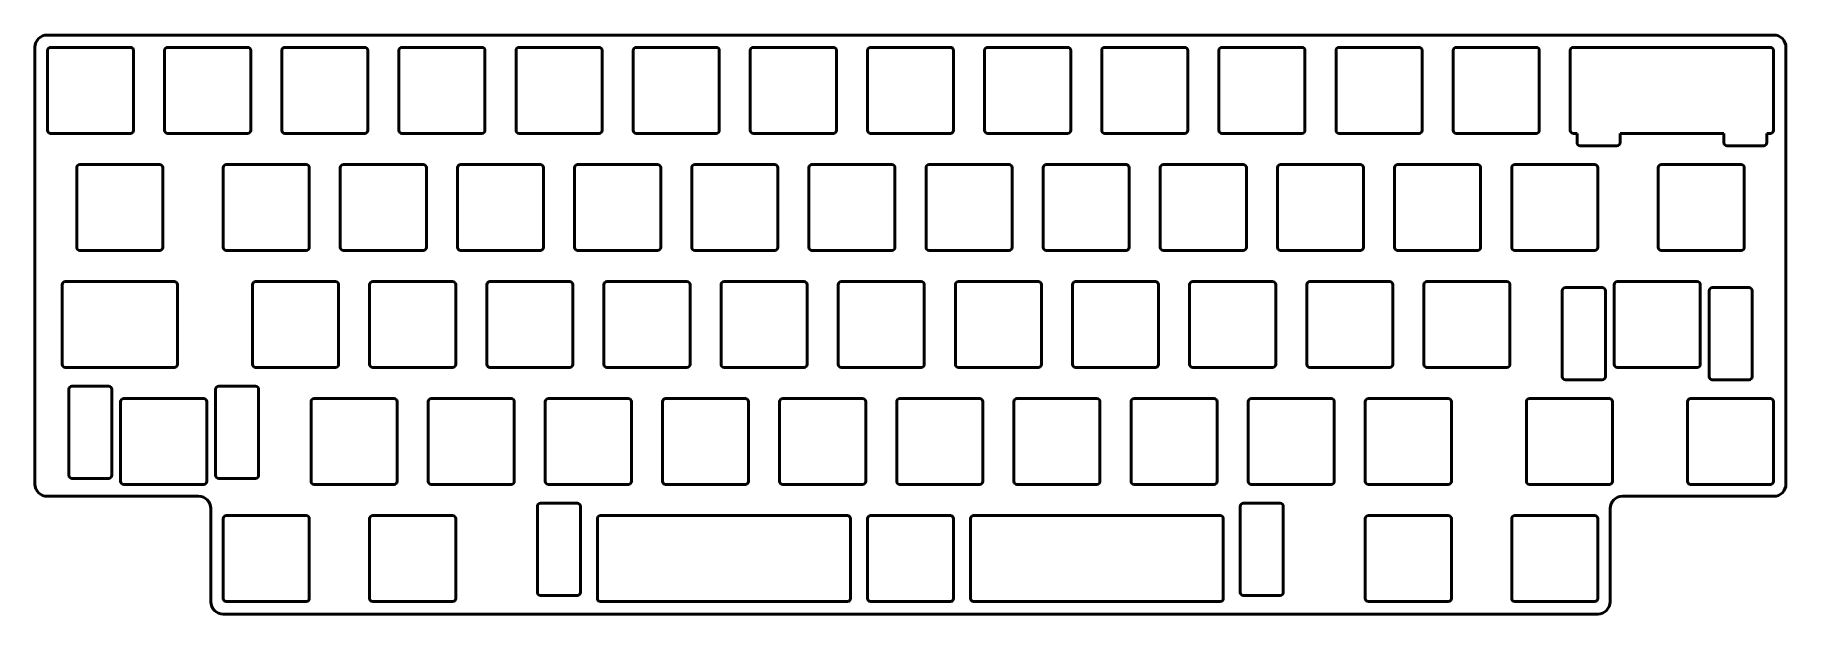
# Model space of a CAD drawing. Header units: millimetres. Extents: x 66 to 350, y 307 to 401.
import ezdxf

# ---------------------------------------------------------------- set-up
doc = ezdxf.new("R2010")
doc.units = ezdxf.units.MM
doc.header["$LTSCALE"] = 0.75
doc.layers.add('Visible', color=7, linetype='Continuous', lineweight=50)

msp = doc.modelspace()

# ---------------------------------------------------------------- linework, layer by layer
at = {"layer": 'Visible'}
for p, q in [((65.68, 327.93), (65.68, 399.02)), ((67.68, 401.02), (348.43, 401.02)), ((68.21, 399), (81.21, 399)), ((87.26, 399), (100.26, 399)), ((106.31, 399), (119.31, 399)), ((125.36, 399), (138.36, 399)), ((144.41, 399), (157.41, 399)), ((163.46, 399), (176.46, 399)), ((182.51, 399), (195.51, 399)), ((201.56, 399), (214.56, 399)), ((220.61, 399), (233.61, 399)), ((239.66, 399), (252.66, 399)), ((258.71, 399), (271.71, 399)), ((277.76, 399), (290.76, 399)), ((296.81, 399), (309.81, 399)), ((315.86, 399), (347.91, 399)), ((350.43, 399.02), (350.43, 327.93)), ((67.71, 385.5), (67.71, 398.5)), ((81.71, 398.5), (81.71, 385.5)), ((86.76, 385.5), (86.76, 398.5)), ((100.76, 398.5), (100.76, 385.5)), ((105.81, 385.5), (105.81, 398.5)), ((119.81, 398.5), (119.81, 385.5)), ((124.86, 385.5), (124.86, 398.5)), ((138.86, 398.5), (138.86, 385.5)), ((143.91, 385.5), (143.91, 398.5)), ((157.91, 398.5), (157.91, 385.5)), ((162.96, 385.5), (162.96, 398.5)), ((176.96, 398.5), (176.96, 385.5)), ((182.01, 385.5), (182.01, 398.5)), ((196.01, 398.5), (196.01, 385.5)), ((201.06, 385.5), (201.06, 398.5)), ((215.06, 398.5), (215.06, 385.5)), ((220.11, 385.5), (220.11, 398.5)), ((234.11, 398.5), (234.11, 385.5)), ((239.16, 385.5), (239.16, 398.5)), ((253.16, 398.5), (253.16, 385.5)), ((258.21, 385.5), (258.21, 398.5)), ((272.21, 398.5), (272.21, 385.5)), ((277.26, 385.5), (277.26, 398.5)), ((291.26, 398.5), (291.26, 385.5)), ((296.31, 385.5), (296.31, 398.5)), ((310.31, 398.5), (310.31, 385.5)), ((315.36, 385.5), (315.36, 398.5)), ((348.41, 398.5), (348.41, 385.5)), ((81.21, 385), (68.21, 385)), ((100.26, 385), (87.26, 385)), ((119.31, 385), (106.31, 385)), ((138.36, 385), (125.36, 385)), ((157.41, 385), (144.41, 385)), ((176.46, 385), (163.46, 385)), ((195.51, 385), (182.51, 385)), ((214.56, 385), (201.56, 385)), ((233.61, 385), (220.61, 385)), ((252.66, 385), (239.66, 385)), ((271.71, 385), (258.71, 385)), ((290.76, 385), (277.76, 385)), ((309.81, 385), (296.81, 385)), ((316.45, 385), (315.86, 385)), ((316.45, 383.5), (316.45, 385)), ((323.45, 385), (323.45, 383.5)), ((340.32, 385), (323.45, 385)), ((340.32, 383.5), (340.32, 385)), ((347.91, 385), (347.32, 385)), ((347.32, 385), (347.32, 383.5)), ((322.95, 383), (316.95, 383)), ((346.82, 383), (340.82, 383)), ((72.47, 366.45), (72.47, 379.45)), ((72.97, 379.95), (85.97, 379.95)), ((86.47, 379.45), (86.47, 366.45)), ((96.28, 366.45), (96.28, 379.45)), ((96.78, 379.95), (109.78, 379.95)), ((110.28, 379.45), (110.28, 366.45)), ((115.33, 366.45), (115.33, 379.45)), ((115.83, 379.95), (128.83, 379.95)), ((129.33, 379.45), (129.33, 366.45)), ((134.38, 366.45), (134.38, 379.45)), ((134.88, 379.95), (147.88, 379.95)), ((148.38, 379.45), (148.38, 366.45)), ((153.43, 366.45), (153.43, 379.45)), ((153.93, 379.95), (166.93, 379.95)), ((167.43, 379.45), (167.43, 366.45)), ((172.48, 366.45), (172.48, 379.45)), ((172.98, 379.95), (185.98, 379.95)), ((186.48, 379.45), (186.48, 366.45)), ((191.53, 366.45), (191.53, 379.45)), ((192.03, 379.95), (205.03, 379.95)), ((205.53, 379.45), (205.53, 366.45)), ((210.58, 366.45), (210.58, 379.45)), ((211.08, 379.95), (224.08, 379.95)), ((224.58, 379.45), (224.58, 366.45)), ((229.63, 366.45), (229.63, 379.45)), ((230.13, 379.95), (243.13, 379.95)), ((243.63, 379.45), (243.63, 366.45)), ((248.68, 366.45), (248.68, 379.45)), ((249.18, 379.95), (262.18, 379.95)), ((262.68, 379.45), (262.68, 366.45)), ((267.73, 366.45), (267.73, 379.45)), ((268.23, 379.95), (281.23, 379.95)), ((281.73, 379.45), (281.73, 366.45)), ((286.78, 366.45), (286.78, 379.45)), ((287.28, 379.95), (300.28, 379.95)), ((300.78, 379.45), (300.78, 366.45)), ((305.83, 366.45), (305.83, 379.45)), ((306.33, 379.95), (319.33, 379.95)), ((319.83, 379.45), (319.83, 366.45)), ((329.65, 366.45), (329.65, 379.45)), ((330.15, 379.95), (343.15, 379.95)), ((343.65, 379.45), (343.65, 366.45)), ((85.97, 365.95), (72.97, 365.95)), ((109.78, 365.95), (96.78, 365.95)), ((128.83, 365.95), (115.83, 365.95)), ((147.88, 365.95), (134.88, 365.95)), ((166.93, 365.95), (153.93, 365.95)), ((185.98, 365.95), (172.98, 365.95)), ((205.03, 365.95), (192.03, 365.95)), ((224.08, 365.95), (211.08, 365.95)), ((243.13, 365.95), (230.13, 365.95)), ((262.18, 365.95), (249.18, 365.95)), ((281.23, 365.95), (268.23, 365.95)), ((300.28, 365.95), (287.28, 365.95)), ((319.33, 365.95), (306.33, 365.95)), ((343.15, 365.95), (330.15, 365.95)), ((70.09, 347.4), (70.09, 360.4)), ((70.09, 360.4), (70.1, 360.4)), ((70.6, 360.9), (88.35, 360.9)), ((88.85, 360.4), (88.85, 347.4)), ((101.05, 347.4), (101.05, 360.4)), ((101.55, 360.9), (114.55, 360.9)), ((115.05, 360.4), (115.05, 347.4)), ((120.1, 347.4), (120.1, 360.4)), ((120.6, 360.9), (133.6, 360.9)), ((134.1, 360.4), (134.1, 347.4)), ((139.15, 347.4), (139.15, 360.4)), ((139.65, 360.9), (152.65, 360.9)), ((153.15, 360.4), (153.15, 347.4)), ((158.2, 347.4), (158.2, 360.4)), ((158.7, 360.9), (171.7, 360.9)), ((172.2, 360.4), (172.2, 347.4)), ((177.25, 347.4), (177.25, 360.4)), ((177.75, 360.9), (190.75, 360.9)), ((191.25, 360.4), (191.25, 347.4)), ((196.3, 347.4), (196.3, 360.4)), ((196.8, 360.9), (209.8, 360.9)), ((210.3, 360.4), (210.3, 347.4)), ((215.35, 347.4), (215.35, 360.4)), ((215.85, 360.9), (228.85, 360.9)), ((229.35, 360.4), (229.35, 347.4)), ((234.4, 347.4), (234.4, 360.4)), ((234.9, 360.9), (247.9, 360.9)), ((248.4, 360.4), (248.4, 347.4)), ((253.45, 347.4), (253.45, 360.4)), ((253.95, 360.9), (266.95, 360.9)), ((267.45, 360.4), (267.45, 347.4)), ((272.5, 347.4), (272.5, 360.4)), ((273, 360.9), (286, 360.9)), ((286.5, 360.4), (286.5, 347.4)), ((291.55, 347.4), (291.55, 360.4)), ((292.05, 360.9), (305.05, 360.9)), ((305.55, 360.4), (305.55, 347.4)), ((314.06, 345.4), (314.06, 359.4)), ((314.56, 359.9), (320.56, 359.9)), ((321.06, 359.4), (321.06, 345.4)), ((322.5, 347.4), (322.5, 360.4)), ((323, 360.9), (336, 360.9)), ((336.5, 360.4), (336.5, 347.4)), ((337.94, 345.4), (337.94, 359.4)), ((338.44, 359.9), (344.44, 359.9)), ((344.94, 359.4), (344.94, 345.4)), ((70.1, 347.4), (70.09, 347.4)), ((88.35, 346.9), (70.6, 346.9)), ((114.55, 346.9), (101.55, 346.9)), ((133.6, 346.9), (120.6, 346.9)), ((152.65, 346.9), (139.65, 346.9)), ((171.7, 346.9), (158.7, 346.9)), ((190.75, 346.9), (177.75, 346.9)), ((209.8, 346.9), (196.8, 346.9)), ((228.85, 346.9), (215.85, 346.9)), ((247.9, 346.9), (234.9, 346.9)), ((266.95, 346.9), (253.95, 346.9)), ((286, 346.9), (273, 346.9)), ((305.05, 346.9), (292.05, 346.9)), ((320.56, 344.9), (314.56, 344.9)), ((336, 346.9), (323, 346.9)), ((344.44, 344.9), (338.44, 344.9)), ((71.18, 329.35), (71.18, 343.35)), ((71.68, 343.85), (77.68, 343.85)), ((78.18, 343.35), (78.18, 329.35)), ((80.11, 341.85), (93.11, 341.85)), ((95.05, 329.35), (95.05, 343.35)), ((95.55, 343.85), (101.55, 343.85)), ((102.05, 343.35), (102.05, 329.35)), ((111.07, 341.85), (124.07, 341.85)), ((130.12, 341.85), (143.12, 341.85)), ((149.17, 341.85), (162.17, 341.85)), ((168.22, 341.85), (181.22, 341.85)), ((187.27, 341.85), (200.27, 341.85)), ((206.32, 341.85), (219.32, 341.85)), ((225.37, 341.85), (238.37, 341.85)), ((244.42, 341.85), (257.42, 341.85)), ((263.47, 341.85), (276.47, 341.85)), ((282.52, 341.85), (295.52, 341.85)), ((308.71, 341.85), (321.71, 341.85)), ((334.91, 341.85), (347.91, 341.85)), ((79.61, 328.35), (79.61, 341.35)), ((93.61, 341.35), (93.61, 328.35)), ((110.57, 328.35), (110.57, 341.35)), ((124.57, 341.35), (124.57, 328.35)), ((129.62, 328.35), (129.62, 341.35)), ((143.62, 341.35), (143.62, 328.35)), ((148.67, 328.35), (148.67, 341.35)), ((162.67, 341.35), (162.67, 328.35)), ((167.72, 328.35), (167.72, 341.35)), ((181.72, 341.35), (181.72, 328.35)), ((186.77, 328.35), (186.77, 341.35)), ((200.77, 341.35), (200.77, 328.35)), ((205.82, 328.35), (205.82, 341.35)), ((219.82, 341.35), (219.82, 328.35)), ((224.87, 328.35), (224.87, 341.35)), ((238.87, 341.35), (238.87, 328.35)), ((243.92, 328.35), (243.92, 341.35)), ((257.92, 341.35), (257.92, 328.35)), ((262.97, 328.35), (262.97, 341.35)), ((276.97, 341.35), (276.97, 328.35)), ((282.02, 328.35), (282.02, 341.35)), ((296.02, 341.35), (296.02, 328.35)), ((308.21, 328.35), (308.21, 341.35)), ((322.21, 341.35), (322.21, 328.35)), ((334.41, 328.35), (334.41, 341.35)), ((348.41, 341.35), (348.41, 328.35)), ((71.68, 328.85), (77.68, 328.85)), ((93.11, 327.85), (80.11, 327.85)), ((95.55, 328.85), (101.55, 328.85)), ((124.07, 327.85), (111.07, 327.85)), ((143.12, 327.85), (130.12, 327.85)), ((162.17, 327.85), (149.17, 327.85)), ((181.22, 327.85), (168.22, 327.85)), ((200.27, 327.85), (187.27, 327.85)), ((219.32, 327.85), (206.32, 327.85)), ((238.37, 327.85), (225.37, 327.85)), ((257.42, 327.85), (244.42, 327.85)), ((276.47, 327.85), (263.47, 327.85)), ((295.52, 327.85), (282.52, 327.85)), ((321.71, 327.85), (308.71, 327.85)), ((347.91, 327.85), (334.91, 327.85)), ((67.68, 325.93), (92.28, 325.93)), ((147.88, 324.8), (153.88, 324.8)), ((262.18, 324.8), (268.18, 324.8)), ((323.83, 325.93), (348.43, 325.93)), ((94.28, 323.93), (94.28, 308.77)), ((96.28, 309.3), (96.28, 322.3)), ((96.78, 322.8), (109.78, 322.8)), ((110.28, 322.3), (110.28, 309.3)), ((120.1, 309.3), (120.1, 322.3)), ((120.6, 322.8), (133.6, 322.8)), ((134.1, 322.3), (134.1, 309.3)), ((147.38, 310.3), (147.38, 324.3)), ((154.38, 324.3), (154.38, 310.3)), ((157.13, 309.3), (157.13, 322.3)), ((157.63, 322.8), (197.81, 322.8)), ((198.31, 322.3), (198.31, 309.3)), ((201.06, 309.3), (201.06, 322.3)), ((201.56, 322.8), (214.56, 322.8)), ((215.06, 322.3), (215.06, 309.3)), ((217.81, 309.3), (217.81, 322.3)), ((218.31, 322.8), (258.43, 322.8)), ((258.93, 322.3), (258.93, 309.3)), ((261.68, 310.3), (261.68, 324.3)), ((268.68, 324.3), (268.68, 310.3)), ((282.02, 322.3), (282.02, 309.3)), ((282.52, 322.8), (295.52, 322.8)), ((296.02, 309.3), (296.02, 322.3)), ((305.83, 322.3), (305.83, 309.3)), ((306.33, 322.8), (319.33, 322.8)), ((319.83, 309.3), (319.83, 322.3)), ((321.83, 323.93), (321.83, 308.77)), ((109.78, 308.8), (96.78, 308.8)), ((133.6, 308.8), (120.6, 308.8)), ((153.88, 309.8), (147.88, 309.8)), ((197.81, 308.8), (157.63, 308.8)), ((214.56, 308.8), (201.56, 308.8)), ((258.43, 308.8), (218.31, 308.8)), ((268.18, 309.8), (262.18, 309.8)), ((295.52, 308.8), (282.52, 308.8)), ((319.33, 308.8), (306.33, 308.8)), ((319.83, 306.77), (96.28, 306.77))]:
    msp.add_line(p, q, dxfattribs=at)
at = {"layer": 'Visible', "extrusion": (0, 0, -1)}
for centre, radius, start, end in [((-67.68, 399.02), 2, 0, 90), ((-68.21, 398.5), 0.5, 0, 90), ((-81.21, 398.5), 0.5, 90, 180), ((-87.26, 398.5), 0.5, 0, 90), ((-100.26, 398.5), 0.5, 90, 180), ((-106.31, 398.5), 0.5, 0, 90), ((-119.31, 398.5), 0.5, 90, 180), ((-125.36, 398.5), 0.5, 0, 90), ((-138.36, 398.5), 0.5, 90, 180), ((-144.41, 398.5), 0.5, 0, 90), ((-157.41, 398.5), 0.5, 90, 180), ((-163.46, 398.5), 0.5, 0, 90), ((-176.46, 398.5), 0.5, 90, 180), ((-182.51, 398.5), 0.5, 0, 90), ((-195.51, 398.5), 0.5, 90, 180), ((-201.56, 398.5), 0.5, 0, 90), ((-214.56, 398.5), 0.5, 90, 180), ((-220.61, 398.5), 0.5, 0, 90), ((-233.61, 398.5), 0.5, 90, 180), ((-239.66, 398.5), 0.5, 0, 90), ((-252.66, 398.5), 0.5, 90, 180), ((-258.71, 398.5), 0.5, 0, 90), ((-271.71, 398.5), 0.5, 90, 180), ((-277.76, 398.5), 0.5, 0, 90), ((-290.76, 398.5), 0.5, 90, 180), ((-296.81, 398.5), 0.5, 0, 90), ((-309.81, 398.5), 0.5, 90, 180), ((-315.86, 398.5), 0.5, 0, 90), ((-347.91, 398.5), 0.5, 90, 180), ((-348.43, 399.02), 2, 90, 180), ((-68.21, 385.5), 0.5, 270, 0), ((-81.21, 385.5), 0.5, 180, 270), ((-87.26, 385.5), 0.5, 270, 0), ((-100.26, 385.5), 0.5, 180, 270), ((-106.31, 385.5), 0.5, 270, 0), ((-119.31, 385.5), 0.5, 180, 270), ((-125.36, 385.5), 0.5, 270, 0), ((-138.36, 385.5), 0.5, 180, 270), ((-144.41, 385.5), 0.5, 270, 0), ((-157.41, 385.5), 0.5, 180, 270), ((-163.46, 385.5), 0.5, 270, 0), ((-176.46, 385.5), 0.5, 180, 270), ((-182.51, 385.5), 0.5, 270, 0), ((-195.51, 385.5), 0.5, 180, 270), ((-201.56, 385.5), 0.5, 270, 0), ((-214.56, 385.5), 0.5, 180, 270), ((-220.61, 385.5), 0.5, 270, 0), ((-233.61, 385.5), 0.5, 180, 270), ((-239.66, 385.5), 0.5, 270, 0), ((-252.66, 385.5), 0.5, 180, 270), ((-258.71, 385.5), 0.5, 270, 0), ((-271.71, 385.5), 0.5, 180, 270), ((-277.76, 385.5), 0.5, 270, 0), ((-290.76, 385.5), 0.5, 180, 270), ((-296.81, 385.5), 0.5, 270, 0), ((-309.81, 385.5), 0.5, 180, 270), ((-315.86, 385.5), 0.5, 270, 0), ((-347.91, 385.5), 0.5, 180, 270), ((-316.95, 383.5), 0.5, 270, 0), ((-322.95, 383.5), 0.5, 180, 270), ((-340.82, 383.5), 0.5, 270, 0), ((-346.82, 383.5), 0.5, 180, 270), ((-72.97, 379.45), 0.5, 0, 90), ((-85.97, 379.45), 0.5, 90, 180), ((-96.78, 379.45), 0.5, 0, 90), ((-109.78, 379.45), 0.5, 90, 180), ((-115.83, 379.45), 0.5, 0, 90), ((-128.83, 379.45), 0.5, 90, 180), ((-134.88, 379.45), 0.5, 0, 90), ((-147.88, 379.45), 0.5, 90, 180), ((-153.93, 379.45), 0.5, 0, 90), ((-166.93, 379.45), 0.5, 90, 180), ((-172.98, 379.45), 0.5, 0, 90), ((-185.98, 379.45), 0.5, 90, 180), ((-192.03, 379.45), 0.5, 0, 90), ((-205.03, 379.45), 0.5, 90, 180), ((-211.08, 379.45), 0.5, 0, 90), ((-224.08, 379.45), 0.5, 90, 180), ((-230.13, 379.45), 0.5, 0, 90), ((-243.13, 379.45), 0.5, 90, 180), ((-249.18, 379.45), 0.5, 0, 90), ((-262.18, 379.45), 0.5, 90, 180), ((-268.23, 379.45), 0.5, 0, 90), ((-281.23, 379.45), 0.5, 90, 180), ((-287.28, 379.45), 0.5, 0, 90), ((-300.28, 379.45), 0.5, 90, 180), ((-306.33, 379.45), 0.5, 0, 90), ((-319.33, 379.45), 0.5, 90, 180), ((-330.15, 379.45), 0.5, 0, 90), ((-343.15, 379.45), 0.5, 90, 180), ((-72.97, 366.45), 0.5, 270, 0), ((-85.97, 366.45), 0.5, 180, 270), ((-96.78, 366.45), 0.5, 270, 0), ((-109.78, 366.45), 0.5, 180, 270), ((-115.83, 366.45), 0.5, 270, 0), ((-128.83, 366.45), 0.5, 180, 270), ((-134.88, 366.45), 0.5, 270, 0), ((-147.88, 366.45), 0.5, 180, 270), ((-153.93, 366.45), 0.5, 270, 0), ((-166.93, 366.45), 0.5, 180, 270), ((-172.98, 366.45), 0.5, 270, 0), ((-185.98, 366.45), 0.5, 180, 270), ((-192.03, 366.45), 0.5, 270, 0), ((-205.03, 366.45), 0.5, 180, 270), ((-211.08, 366.45), 0.5, 270, 0), ((-224.08, 366.45), 0.5, 180, 270), ((-230.13, 366.45), 0.5, 270, 0), ((-243.13, 366.45), 0.5, 180, 270), ((-249.18, 366.45), 0.5, 270, 0), ((-262.18, 366.45), 0.5, 180, 270), ((-268.23, 366.45), 0.5, 270, 0), ((-281.23, 366.45), 0.5, 180, 270), ((-287.28, 366.45), 0.5, 270, 0), ((-300.28, 366.45), 0.5, 180, 270), ((-306.33, 366.45), 0.5, 270, 0), ((-319.33, 366.45), 0.5, 180, 270), ((-330.15, 366.45), 0.5, 270, 0), ((-343.15, 366.45), 0.5, 180, 270), ((-70.6, 360.4), 0.5, 0, 90), ((-88.35, 360.4), 0.5, 90, 180), ((-101.55, 360.4), 0.5, 0, 90), ((-114.55, 360.4), 0.5, 90, 180), ((-120.6, 360.4), 0.5, 0, 90), ((-133.6, 360.4), 0.5, 90, 180), ((-139.65, 360.4), 0.5, 0, 90), ((-152.65, 360.4), 0.5, 90, 180), ((-158.7, 360.4), 0.5, 0, 90), ((-171.7, 360.4), 0.5, 90, 180), ((-177.75, 360.4), 0.5, 0, 90), ((-190.75, 360.4), 0.5, 90, 180), ((-196.8, 360.4), 0.5, 0, 90), ((-209.8, 360.4), 0.5, 90, 180), ((-215.85, 360.4), 0.5, 0, 90), ((-228.85, 360.4), 0.5, 90, 180), ((-234.9, 360.4), 0.5, 0, 90), ((-247.9, 360.4), 0.5, 90, 180), ((-253.95, 360.4), 0.5, 0, 90), ((-266.95, 360.4), 0.5, 90, 180), ((-273, 360.4), 0.5, 0, 90), ((-286, 360.4), 0.5, 90, 180), ((-292.05, 360.4), 0.5, 0, 90), ((-305.05, 360.4), 0.5, 90, 180), ((-314.56, 359.4), 0.5, 0, 90), ((-320.56, 359.4), 0.5, 90, 180), ((-323, 360.4), 0.5, 0, 90), ((-336, 360.4), 0.5, 90, 180), ((-338.44, 359.4), 0.5, 0, 90), ((-344.44, 359.4), 0.5, 90, 180), ((-70.6, 347.4), 0.5, 270, 0), ((-88.35, 347.4), 0.5, 180, 270), ((-101.55, 347.4), 0.5, 270, 0), ((-114.55, 347.4), 0.5, 180, 270), ((-120.6, 347.4), 0.5, 270, 0), ((-133.6, 347.4), 0.5, 180, 270), ((-139.65, 347.4), 0.5, 270, 0), ((-152.65, 347.4), 0.5, 180, 270), ((-158.7, 347.4), 0.5, 270, 0), ((-171.7, 347.4), 0.5, 180, 270), ((-177.75, 347.4), 0.5, 270, 0), ((-190.75, 347.4), 0.5, 180, 270), ((-196.8, 347.4), 0.5, 270, 0), ((-209.8, 347.4), 0.5, 180, 270), ((-215.85, 347.4), 0.5, 270, 0), ((-228.85, 347.4), 0.5, 180, 270), ((-234.9, 347.4), 0.5, 270, 0), ((-247.9, 347.4), 0.5, 180, 270), ((-253.95, 347.4), 0.5, 270, 0), ((-266.95, 347.4), 0.5, 180, 270), ((-273, 347.4), 0.5, 270, 0), ((-286, 347.4), 0.5, 180, 270), ((-292.05, 347.4), 0.5, 270, 0), ((-305.05, 347.4), 0.5, 180, 270), ((-323, 347.4), 0.5, 270, 0), ((-336, 347.4), 0.5, 180, 270), ((-314.56, 345.4), 0.5, 270, 0), ((-320.56, 345.4), 0.5, 180, 270), ((-338.44, 345.4), 0.5, 270, 0), ((-344.44, 345.4), 0.5, 180, 270), ((-71.68, 343.35), 0.5, 0, 90), ((-77.68, 343.35), 0.5, 90, 180), ((-80.11, 341.35), 0.5, 0, 90), ((-93.11, 341.35), 0.5, 90, 180), ((-95.55, 343.35), 0.5, 0, 90), ((-101.55, 343.35), 0.5, 90, 180), ((-111.07, 341.35), 0.5, 0, 90), ((-124.07, 341.35), 0.5, 90, 180), ((-130.12, 341.35), 0.5, 0, 90), ((-143.12, 341.35), 0.5, 90, 180), ((-149.17, 341.35), 0.5, 0, 90), ((-162.17, 341.35), 0.5, 90, 180), ((-168.22, 341.35), 0.5, 0, 90), ((-181.22, 341.35), 0.5, 90, 180), ((-187.27, 341.35), 0.5, 0, 90), ((-200.27, 341.35), 0.5, 90, 180), ((-206.32, 341.35), 0.5, 0, 90), ((-219.32, 341.35), 0.5, 90, 180), ((-225.37, 341.35), 0.5, 0, 90), ((-238.37, 341.35), 0.5, 90, 180), ((-244.42, 341.35), 0.5, 0, 90), ((-257.42, 341.35), 0.5, 90, 180), ((-263.47, 341.35), 0.5, 0, 90), ((-276.47, 341.35), 0.5, 90, 180), ((-282.52, 341.35), 0.5, 0, 90), ((-295.52, 341.35), 0.5, 90, 180), ((-308.71, 341.35), 0.5, 0, 90), ((-334.91, 341.35), 0.5, 0, 90), ((-347.91, 341.35), 0.5, 90, 180), ((-67.68, 327.93), 2, 270, 0), ((-80.11, 328.35), 0.5, 270, 0), ((-93.11, 328.35), 0.5, 180, 270), ((-111.07, 328.35), 0.5, 270, 0), ((-124.07, 328.35), 0.5, 180, 270), ((-130.12, 328.35), 0.5, 270, 0), ((-143.12, 328.35), 0.5, 180, 270), ((-149.17, 328.35), 0.5, 270, 0), ((-162.17, 328.35), 0.5, 180, 270), ((-168.22, 328.35), 0.5, 270, 0), ((-181.22, 328.35), 0.5, 180, 270), ((-187.27, 328.35), 0.5, 270, 0), ((-200.27, 328.35), 0.5, 180, 270), ((-206.32, 328.35), 0.5, 270, 0), ((-219.32, 328.35), 0.5, 180, 270), ((-225.37, 328.35), 0.5, 270, 0), ((-238.37, 328.35), 0.5, 180, 270), ((-244.42, 328.35), 0.5, 270, 0), ((-257.42, 328.35), 0.5, 180, 270), ((-263.47, 328.35), 0.5, 270, 0), ((-276.47, 328.35), 0.5, 180, 270), ((-282.52, 328.35), 0.5, 270, 0), ((-295.52, 328.35), 0.5, 180, 270), ((-308.71, 328.35), 0.5, 270, 0), ((-347.91, 328.35), 0.5, 180, 270), ((-348.43, 327.93), 2, 180, 270), ((-147.88, 324.3), 0.5, 0, 90), ((-153.88, 324.3), 0.5, 90, 180), ((-262.18, 324.3), 0.5, 0, 90), ((-268.18, 324.3), 0.5, 90, 180), ((-96.78, 322.3), 0.5, 0, 90), ((-109.78, 322.3), 0.5, 90, 180), ((-120.6, 322.3), 0.5, 0, 90), ((-133.6, 322.3), 0.5, 90, 180), ((-157.63, 322.3), 0.5, 0, 90), ((-197.81, 322.3), 0.5, 90, 180), ((-201.56, 322.3), 0.5, 0, 90), ((-214.56, 322.3), 0.5, 90, 180), ((-218.31, 322.3), 0.5, 0, 90), ((-258.43, 322.3), 0.5, 90, 180), ((-96.28, 308.77), 2, 270, 0), ((-96.78, 309.3), 0.5, 270, 0), ((-109.78, 309.3), 0.5, 180, 270), ((-120.6, 309.3), 0.5, 270, 0), ((-133.6, 309.3), 0.5, 180, 270), ((-147.88, 310.3), 0.5, 270, 0), ((-153.88, 310.3), 0.5, 180, 270), ((-157.63, 309.3), 0.5, 270, 0), ((-197.81, 309.3), 0.5, 180, 270), ((-201.56, 309.3), 0.5, 270, 0), ((-214.56, 309.3), 0.5, 180, 270), ((-218.31, 309.3), 0.5, 270, 0), ((-258.43, 309.3), 0.5, 180, 270), ((-262.18, 310.3), 0.5, 270, 0), ((-268.18, 310.3), 0.5, 180, 270), ((-319.83, 308.77), 2, 180, 270)]:
    msp.add_arc(centre, radius, start, end, dxfattribs=at)
at = {"layer": 'Visible'}
for centre, radius, start, end in [((321.71, 341.35), 0.5, 0, 90), ((71.68, 329.35), 0.5, 180, 270), ((77.68, 329.35), 0.5, 270, 0), ((95.55, 329.35), 0.5, 180, 270), ((101.55, 329.35), 0.5, 270, 0), ((321.71, 328.35), 0.5, 270, 0), ((334.91, 328.35), 0.5, 180, 270), ((92.28, 323.93), 2, 0, 90), ((323.83, 323.93), 2, 90, 180), ((282.52, 322.3), 0.5, 90, 180), ((295.52, 322.3), 0.5, 0, 90), ((306.33, 322.3), 0.5, 90, 180), ((319.33, 322.3), 0.5, 0, 90), ((282.52, 309.3), 0.5, 180, 270), ((295.52, 309.3), 0.5, 270, 0), ((306.33, 309.3), 0.5, 180, 270), ((319.33, 309.3), 0.5, 270, 0)]:
    msp.add_arc(centre, radius, start, end, dxfattribs=at)

doc.saveas('drawing.dxf')
